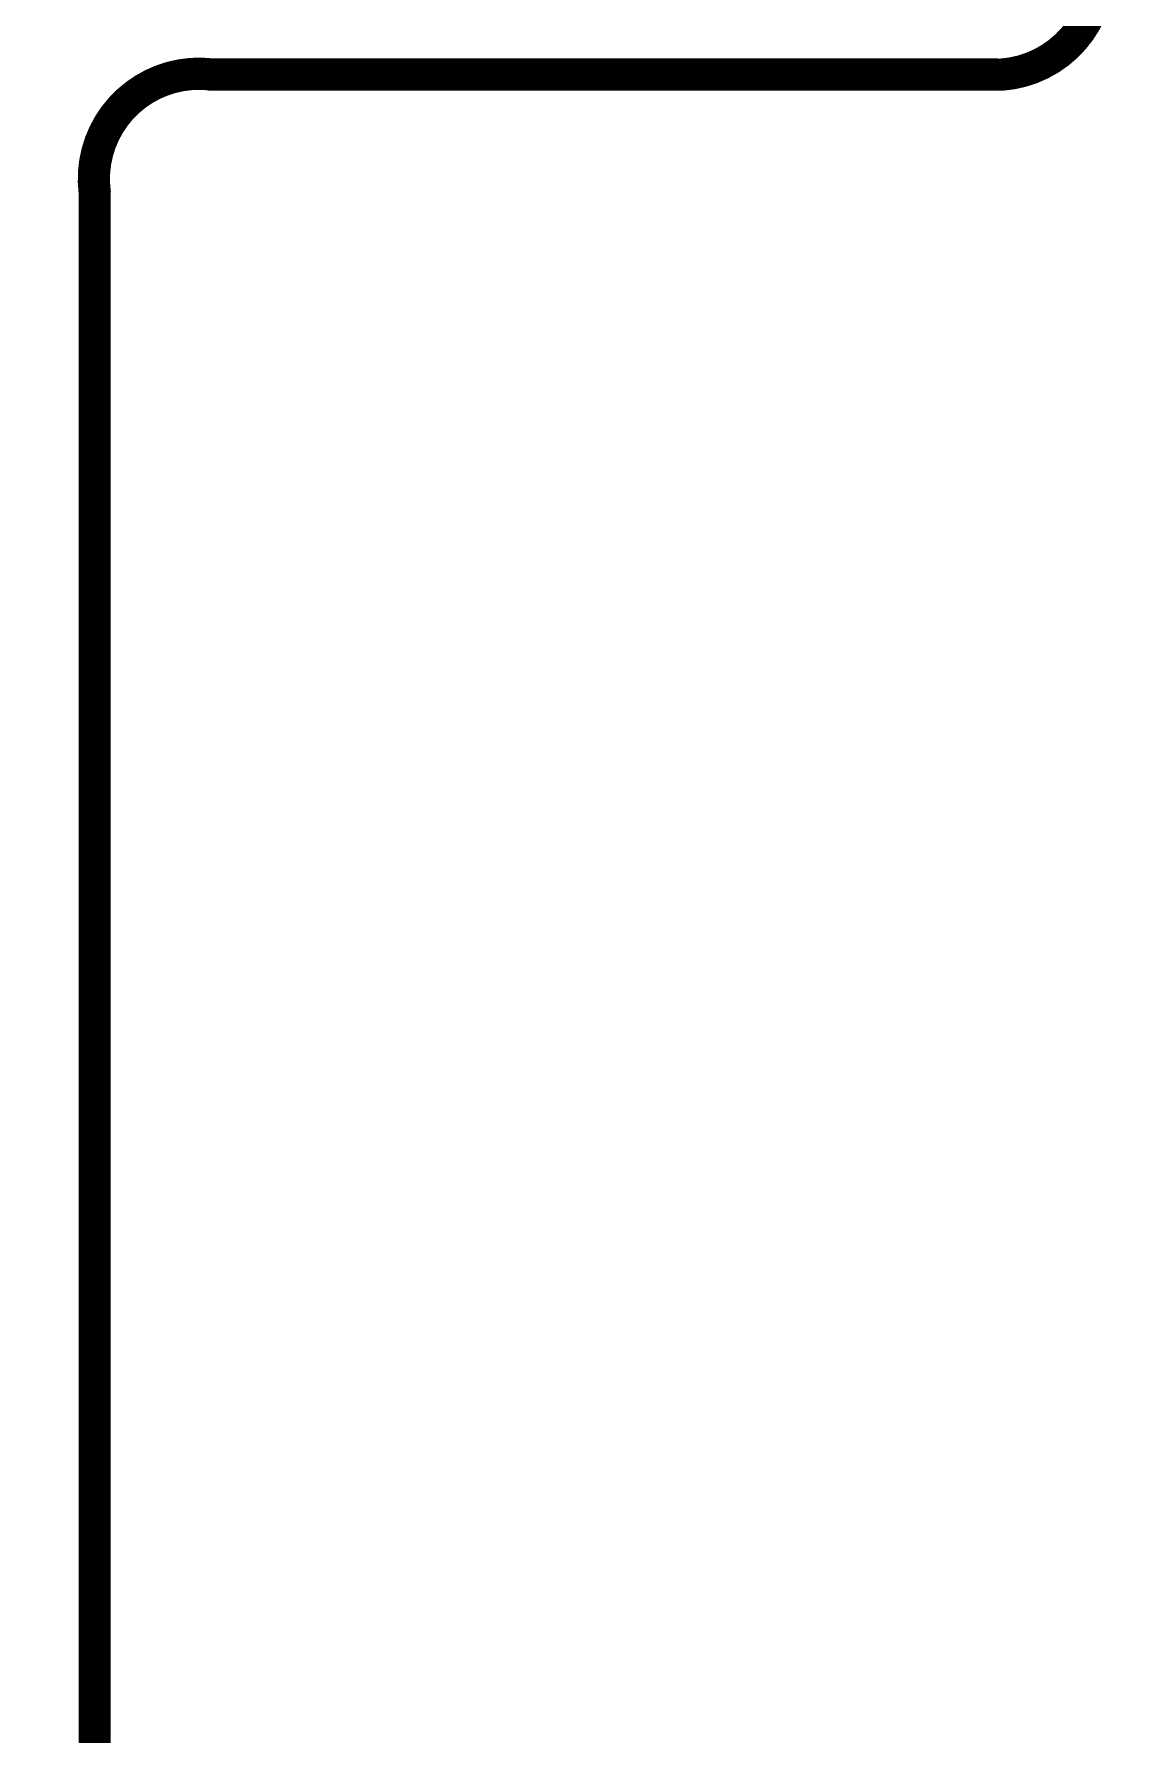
# Model space of a CAD drawing. Header units: millimetres. Extents: x -35.7 to 33.3, y -3.2 to 68.2.
# Drawn here: x 20.5 to 33.33, y 24.2 to 44.3 of the extents above; entities that cross this region are included whole.
import ezdxf

# ---------------------------------------------------------------- set-up
doc = ezdxf.new("R2010")
doc.units = ezdxf.units.MM
doc.layers.add('Mechanical2', color=216, linetype='Continuous')

msp = doc.modelspace()

# ---------------------------------------------------------------- linework, layer by layer
at = {"layer": 'Mechanical2', "const_width": 0.381}
for points in [[(33.135, 19.76, -5.376897), (33.117, 45.286)], [(33.09, 45.148, -0.413744), (31.941, 43.818)], [(21.219, 42.432, -0.48468), (22.592, 43.821)]]:
    msp.add_lwpolyline(points, format="xyb", dxfattribs=at)
at = {"layer": 'Mechanical2', "const_width": 0.191}
for points in [[(22.497, 43.821, 1), (22.687, 43.821, 1)], [(22.497, 43.818, 1), (22.687, 43.818, 1)], [(31.795, 43.818, 1), (31.985, 43.818, 1)], [(31.845, 43.818, 1), (32.036, 43.818, 1)], [(21.124, 42.432, 1), (21.315, 42.432, 1)], [(21.124, 42.432, 1), (21.315, 42.432, 1)]]:
    msp.add_lwpolyline(points, format="xyb", close=True, dxfattribs=at)
at = {"layer": 'Mechanical2', "const_width": 0.381}
for points in [[(22.592, 43.818), (31.89, 43.818)], [(21.219, 22.492), (21.219, 42.432)]]:
    msp.add_lwpolyline(points, dxfattribs=at)

doc.saveas('drawing.dxf')
